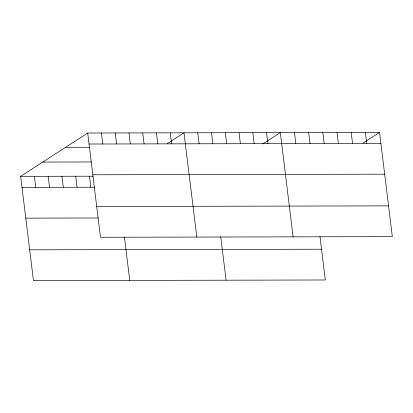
<?xml version="1.0" encoding="UTF-8"?>
<svg xmlns="http://www.w3.org/2000/svg" width="413" height="413" viewBox="0 0 413 413"><rect width="100%" height="100%" fill="white"/><g stroke="black" fill="none" stroke-linecap="round" stroke-linejoin="round"><path stroke-width="0.62" d="M319.982 236.53L325.315 279.983L33.448 280.608L20.65 176.356L87.685 133.017L379.552 132.392L392.35 236.644L100.483 237.269L87.685 133.017M167.41 143.538L184.002 132.81L196.8 237.062M262.72 143.982L280.313 132.604L293.116 236.856M362.96 143.12L379.552 132.392M89.038 144.023L380.9 143.404M65.564 147.317L89.957 147.265M42.771 162.056L91.557 161.953M92.817 174.792L384.679 174.172M20.65 176.356L93.199 176.201M22.003 187.363L94.551 187.208M96.709 206.495L388.571 205.875M25.782 218.136L98.33 217.981M29.674 249.834L321.536 249.215M365.376 132.423L366.723 143.43M351.2 132.454L352.547 143.461M337.023 132.485L338.371 143.492M322.847 132.516L324.195 143.523M308.666 132.547L310.018 143.554M294.49 132.578L295.842 143.585M266.555 132.635L267.908 143.641M252.797 132.666L254.15 143.672M239.039 132.692L240.392 143.703M225.276 132.723L226.629 143.729M211.518 132.754L212.871 143.76M220.743 236.742L226.081 280.195M197.76 132.785L199.112 143.791M170.239 132.841L171.591 143.848M156.481 132.872L157.833 143.879M142.722 132.898L144.075 143.91M128.964 132.929L130.317 143.936M115.206 132.96L116.554 143.967M124.432 236.948L129.765 280.401M101.443 132.986L102.796 143.998M89.445 176.212L90.798 187.218M75.687 176.237L77.04 187.249M61.929 176.268L63.282 187.275M48.166 176.299L49.519 187.306M34.408 176.325L35.761 187.337"/></g></svg>
